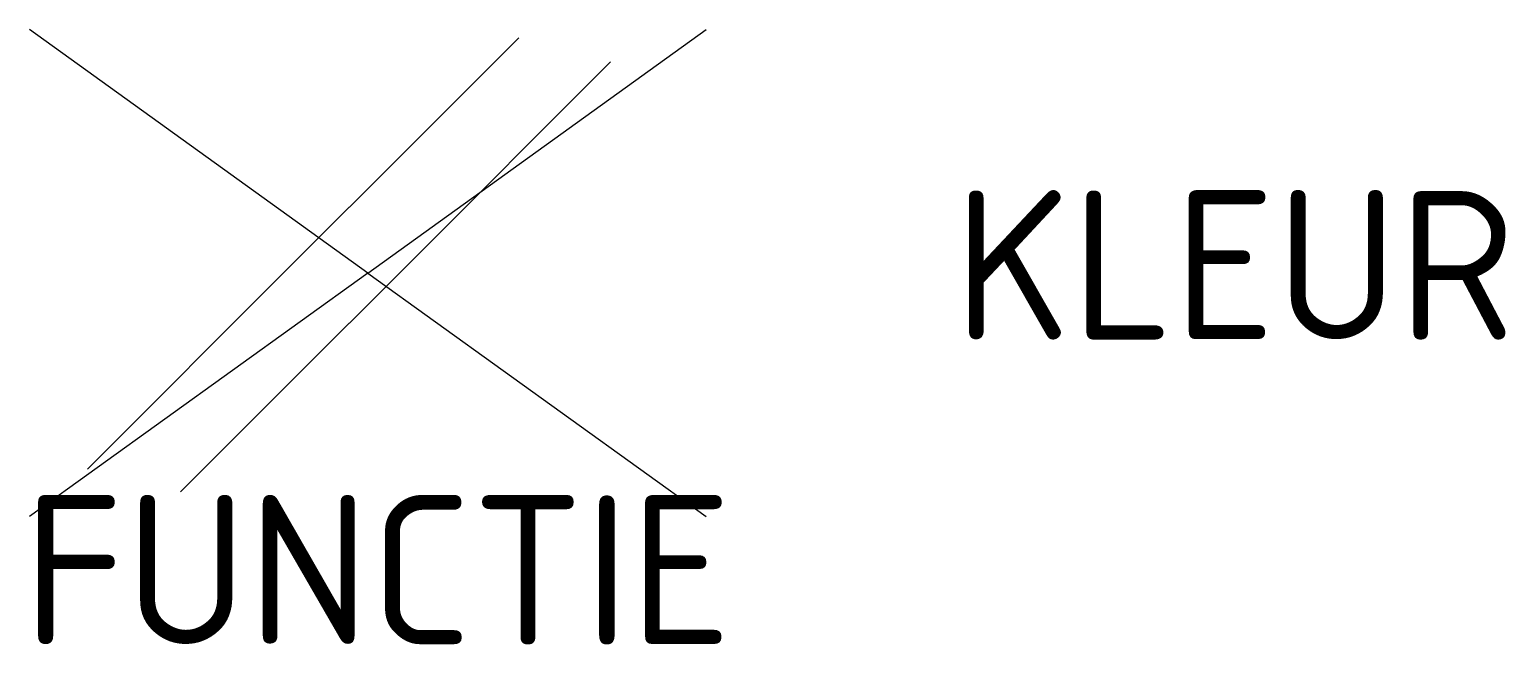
# Model space of a CAD drawing. Extents: x -3.9 to 14, y -4.6 to 2.8.
import ezdxf
from ezdxf.enums import TextEntityAlignment as Align

# ---------------------------------------------------------------- set-up
doc = ezdxf.new("R2010")
doc.units = 0
doc.styles.add('NLCS-ISO', font='NLCS-ISO.ttf')

msp = doc.modelspace()

# ---------------------------------------------------------------- linework, layer by layer
for p, q in [((0.227, -0.096), (-3.856, 2.844)), ((0.005, 0.7), (2.049, 2.745)), ((0.227, -0.096), (4.311, 2.844)), ((0.705, 0), (3.159, 2.454)), ((-0.696, 0), (0.004, 0.7)), ((0.227, -0.096), (-3.856, -3.036)), ((-3.158, -2.463), (-0.696, 0)), ((0.005, -0.7), (0.705, 0)), ((0.227, -0.096), (4.311, -3.036)), ((-2.035, -2.74), (0.004, -0.7))]:
    msp.add_line(p, q)

# ---------------------------------------------------------------- texts
at = {"style": 'NLCS-ISO'}
msp.add_attdef('KLEUR', text='', height=1.8, dxfattribs=at).set_placement((7.3, 0), align=Align.MIDDLE_LEFT)
at = {"style": 'NLCS-ISO', "flags": 1}
msp.add_attdef('FUNCTIE', text='', height=1.8, dxfattribs=at).set_placement((0.343, -3.681), align=Align.MIDDLE_CENTER)

doc.saveas('drawing.dxf')
